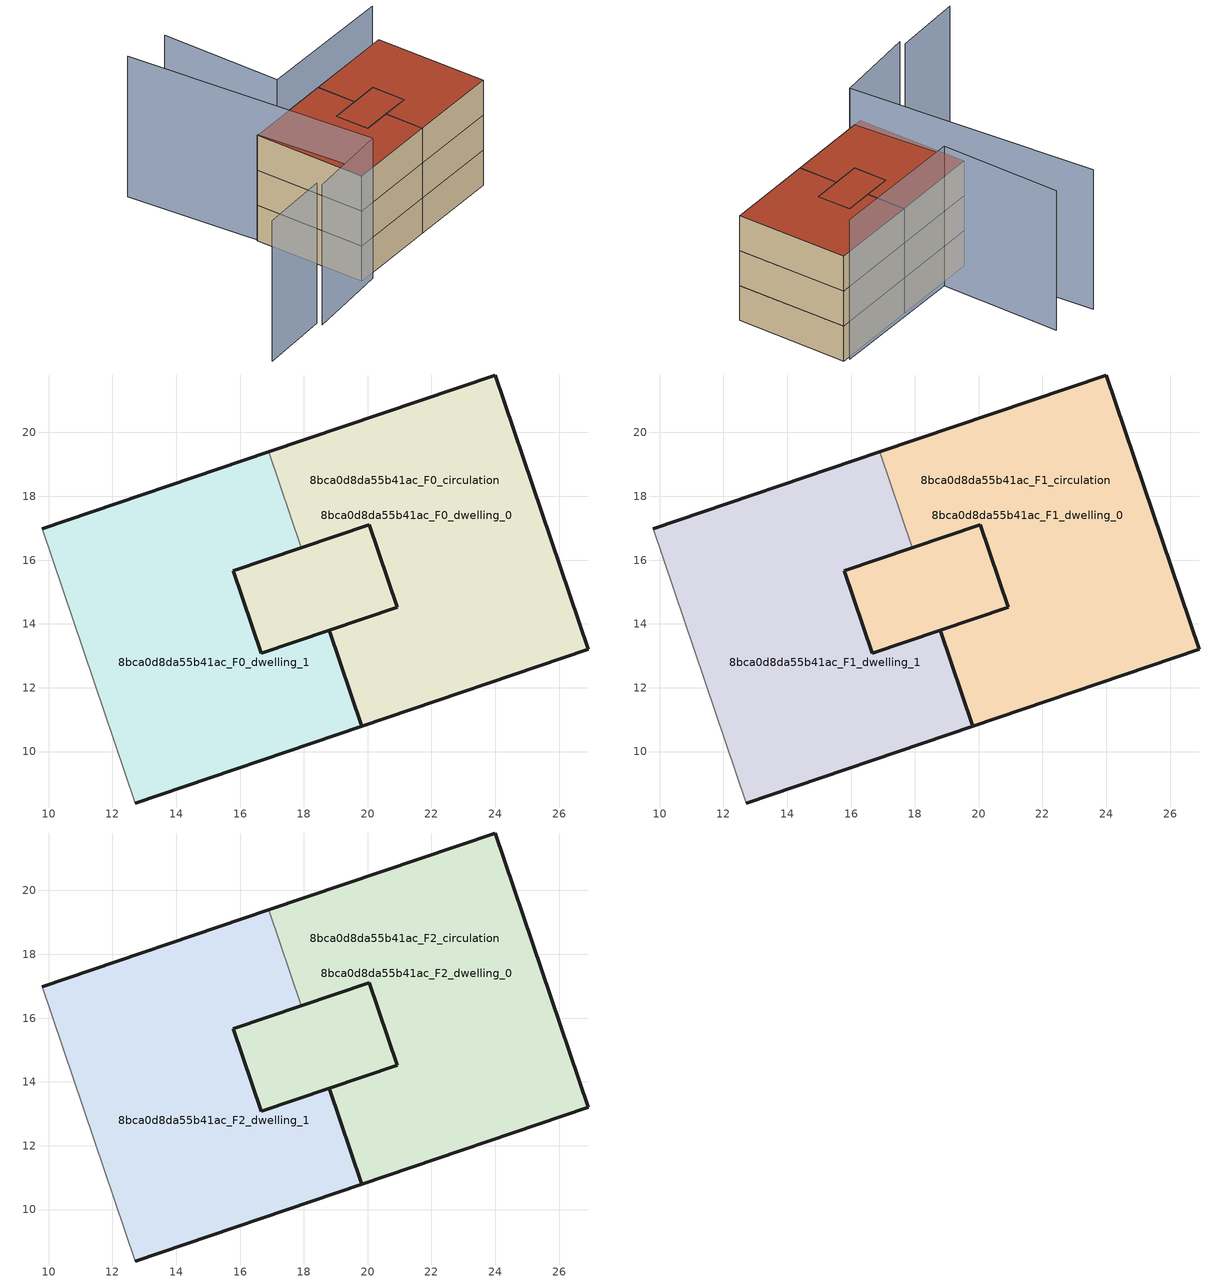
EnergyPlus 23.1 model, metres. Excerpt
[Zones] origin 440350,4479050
8bca0d8da55b41ac_F0_dwelling_0
 floor ground (EU_floor_Construction): 24,21.8 26.92,13.2 19.82,10.79 18.79,13.8 20.92,14.53 20.05,17.11 17.92,16.38 16.9,19.39 z0; 20.05,17.11 20.92,14.53 18.79,13.8 16.66,13.08 15.79,15.66 z0
 wall outside (EU_wall_Construction): 17.92,16.38 20.05,17.11 20.92,14.53 18.79,13.8 19.82,10.79 26.92,13.2 24,21.8 16.9,19.39 z0:3
 wall to 8bca0d8da55b41ac_F0_dwelling_1 (EU_wall_Construction): 16.9,19.39 17.92,16.38 z0:3
8bca0d8da55b41ac_F0_dwelling_1
 floor ground (EU_floor_Construction): 16.9,19.39 17.92,16.38 15.79,15.66 16.66,13.08 18.79,13.8 19.82,10.79 12.71,8.39 9.8,16.99 z0
 wall outside (EU_wall_Construction): 12.71,8.39 19.82,10.79 18.79,13.8 16.66,13.08 15.79,15.66 17.92,16.38 / 16.9,19.39 9.8,16.99 z0:3
 wall adiabatic (EU_wall_Construction): 9.8,16.99 12.71,8.39 z0:3
8bca0d8da55b41ac_F0_circulation
 floor ground (EU_floor_Construction): 24,21.8 26.92,13.2 19.82,10.79 18.79,13.8 20.92,14.53 20.05,17.11 17.92,16.38 16.9,19.39 z0; 20.05,17.11 20.92,14.53 18.79,13.8 16.66,13.08 15.79,15.66 z0
 wall outside (EU_wall_Construction): 15.79,15.66 16.66,13.08 20.92,14.53 20.05,17.11 15.79,15.66 z0:3
8bca0d8da55b41ac_F1_dwelling_0
 floor outside (EU_floor_Construction): 24,21.8 26.92,13.2 19.82,10.79 18.79,13.8 20.92,14.53 20.05,17.11 17.92,16.38 16.9,19.39 z3
 floor to 8bca0d8da55b41ac_F0_dwelling_0 (EU_floor_Construction): 20.05,17.11 20.92,14.53 18.79,13.8 16.66,13.08 15.79,15.66 z3
 wall outside (EU_wall_Construction): 17.92,16.38 20.05,17.11 20.92,14.53 18.79,13.8 19.82,10.79 26.92,13.2 24,21.8 16.9,19.39 z3:6
 wall to 8bca0d8da55b41ac_F1_dwelling_1 (EU_wall_Construction): 16.9,19.39 17.92,16.38 z3:6
8bca0d8da55b41ac_F1_dwelling_1
 floor to 8bca0d8da55b41ac_F0_dwelling_1 (EU_floor_Construction): 16.9,19.39 17.92,16.38 15.79,15.66 16.66,13.08 18.79,13.8 19.82,10.79 12.71,8.39 9.8,16.99 z3
 wall outside (EU_wall_Construction): 12.71,8.39 19.82,10.79 18.79,13.8 16.66,13.08 15.79,15.66 17.92,16.38 / 16.9,19.39 9.8,16.99 z3:6
 wall adiabatic (EU_wall_Construction): 9.8,16.99 12.71,8.39 z3:6
8bca0d8da55b41ac_F1_circulation
 floor to 8bca0d8da55b41ac_F0_circulation (EU_floor_Construction): 20.05,17.11 20.92,14.53 18.79,13.8 16.66,13.08 15.79,15.66 17.92,16.38 z3; 24,21.8 26.92,13.2 19.82,10.79 18.79,13.8 20.92,14.53 20.05,17.11 17.92,16.38 16.9,19.39 z3
 wall outside (EU_wall_Construction): 15.79,15.66 16.66,13.08 20.92,14.53 20.05,17.11 15.79,15.66 z3:6
8bca0d8da55b41ac_F2_dwelling_0
 floor outside (EU_floor_Construction): 24,21.8 26.92,13.2 19.82,10.79 18.79,13.8 20.92,14.53 20.05,17.11 17.92,16.38 16.9,19.39 z6
 floor to 8bca0d8da55b41ac_F1_dwelling_0 (EU_floor_Construction): 20.05,17.11 20.92,14.53 18.79,13.8 16.66,13.08 15.79,15.66 z6
 wall outside (EU_wall_Construction): 17.92,16.38 20.05,17.11 20.92,14.53 18.79,13.8 19.82,10.79 26.92,13.2 24,21.8 16.9,19.39 z6:9
 wall to 8bca0d8da55b41ac_F2_dwelling_1 (EU_wall_Construction): 16.9,19.39 17.92,16.38 z6:9
 roof outside (EU_roof_Construction): 20.92,14.53 20.05,17.11 15.79,15.66 16.66,13.08 18.79,13.8 z9; 26.92,13.2 24,21.8 16.9,19.39 17.92,16.38 20.05,17.11 20.92,14.53 18.79,13.8 19.82,10.79 z9
8bca0d8da55b41ac_F2_dwelling_1
 floor to 8bca0d8da55b41ac_F1_dwelling_1 (EU_floor_Construction): 16.9,19.39 17.92,16.38 15.79,15.66 16.66,13.08 18.79,13.8 19.82,10.79 12.71,8.39 9.8,16.99 z6
 wall outside (EU_wall_Construction): 12.71,8.39 19.82,10.79 18.79,13.8 16.66,13.08 15.79,15.66 17.92,16.38 / 16.9,19.39 9.8,16.99 z6:9
 wall adiabatic (EU_wall_Construction): 9.8,16.99 12.71,8.39 z6:9
 roof outside (EU_roof_Construction): 19.82,10.79 18.79,13.8 16.66,13.08 15.79,15.66 17.92,16.38 16.9,19.39 9.8,16.99 12.71,8.39 z9
8bca0d8da55b41ac_F2_circulation
 floor to 8bca0d8da55b41ac_F1_circulation (EU_floor_Construction): 20.05,17.11 20.92,14.53 18.79,13.8 16.66,13.08 15.79,15.66 17.92,16.38 z6; 24,21.8 26.92,13.2 19.82,10.79 18.79,13.8 20.92,14.53 20.05,17.11 17.92,16.38 16.9,19.39 z6
 wall outside (EU_wall_Construction): 15.79,15.66 16.66,13.08 20.92,14.53 20.05,17.11 15.79,15.66 z6:9
 roof outside (EU_roof_Construction): 20.92,14.53 20.05,17.11 15.79,15.66 16.66,13.08 18.79,13.8 z9; 26.92,13.2 24,21.8 16.9,19.39 17.92,16.38 20.05,17.11 20.92,14.53 18.79,13.8 19.82,10.79 z9
shading: 6.97,5.95 1.54,3.92 / 5.68,26.96 13.56,8.23 / 13.56,8.23 7.15,5.53 / 23.53,21.91 12.48,18.26 / 12.48,18.26 9.4,27.59 z0:12
[Building]
EU S2 Campaign: North Axis=0; Terrain=City; Solar Distribution=FullExterior
[Site:Location]
Madrid: Latitude=40.5; Longitude=-3.5; Time Zone=1; Elevation=609
[SizingPeriod:WeatherFileDays]
AnnualSizingPeriod: Begin Month=1; Begin Day of Month=1; End Month=12; End Day of Month=31; Day of Week for Start Day=Monday; Use Weather File Daylight Saving Period=No; Use Weather File Rain and Snow Indicators=No
[MATERIAL]
EU_InternalMass_Material: Roughness=MediumRough; Thickness=0.1; Conductivity=1; Density=1800; Specific Heat=900; Thermal Absorptance=0.9; Solar Absorptance=0.7; Visible Absorptance=0.7
[MATERIAL:NOMASS] Roughness=MediumRough; Thermal Absorptance=0.9; Solar Absorptance=0.7; Visible Absorptance=0.7
Name | Thermal Resistance
EU_wall_NoMass | 1.60022
EU_roof_NoMass | 1.57597
EU_floor_NoMass | 0.470652
[CONSTRUCTION]
EU_wall_Construction: EU_wall_NoMass
EU_roof_Construction: EU_roof_NoMass
EU_floor_Construction: EU_floor_NoMass
EU_InternalMass_Construction: EU_InternalMass_Material
[ZONE] Type=1; Multiplier=1; Ceiling Height=autocalculate; Floor Area=autocalculate; Part of Total Floor Area=Yes
Name | Volume
8bca0d8da55b41ac_F0_dwelling_0; 8bca0d8da55b41ac_F1_dwelling_0; 8bca0d8da55b41ac_F2_dwelling_0; 8bca0d8da55b41ac_F0_circulation; 8bca0d8da55b41ac_F1_circulation; 8bca0d8da55b41ac_F2_circulation | 222.628
8bca0d8da55b41ac_F0_dwelling_1 | 185.864
8bca0d8da55b41ac_F1_dwelling_1; 8bca0d8da55b41ac_F2_dwelling_1 | 185.863
[INTERNALMASS] Construction=EU_InternalMass_Construction; Surface Area=61.9545
Name | Zone or ZoneList
8bca0d8da55b41ac_F0_dwelling_0_EU_InternalMass | 8bca0d8da55b41ac_F0_dwelling_0
8bca0d8da55b41ac_F0_dwelling_1_EU_InternalMass | 8bca0d8da55b41ac_F0_dwelling_1
8bca0d8da55b41ac_F1_dwelling_0_EU_InternalMass | 8bca0d8da55b41ac_F1_dwelling_0
8bca0d8da55b41ac_F1_dwelling_1_EU_InternalMass | 8bca0d8da55b41ac_F1_dwelling_1
8bca0d8da55b41ac_F2_dwelling_0_EU_InternalMass | 8bca0d8da55b41ac_F2_dwelling_0
8bca0d8da55b41ac_F2_dwelling_1_EU_InternalMass | 8bca0d8da55b41ac_F2_dwelling_1
[OTHEREQUIPMENT] Fuel Type=Electricity; Design Level Calculation Method=Watts/Area; Power per Zone Floor Area=1; Fraction Latent=0; Fraction Radiant=0; Fraction Lost=0; Carbon Dioxide Generation Rate=0; EndUse Subcategory=EU_Step8_InternalGains
Name | Zone or ZoneList or Space or SpaceList | Schedule
EU_Step8_InternalGain_8bca0d8da55b41ac_F0_dwelling_0_f000 | 8bca0d8da55b41ac_F0_dwelling_0 | EU_Step8_GainSchedule_8bca0d8da55b41ac_F0_dwelling_0_f000
EU_Step8_InternalGain_8bca0d8da55b41ac_F0_dwelling_1_f000 | 8bca0d8da55b41ac_F0_dwelling_1 | EU_Step8_GainSchedule_8bca0d8da55b41ac_F0_dwelling_1_f000
EU_Step8_InternalGain_8bca0d8da55b41ac_F1_dwelling_0_f000 | 8bca0d8da55b41ac_F1_dwelling_0 | EU_Step8_GainSchedule_8bca0d8da55b41ac_F1_dwelling_0_f000
EU_Step8_InternalGain_8bca0d8da55b41ac_F1_dwelling_1_f000 | 8bca0d8da55b41ac_F1_dwelling_1 | EU_Step8_GainSchedule_8bca0d8da55b41ac_F1_dwelling_1_f000
EU_Step8_InternalGain_8bca0d8da55b41ac_F2_dwelling_0_f000 | 8bca0d8da55b41ac_F2_dwelling_0 | EU_Step8_GainSchedule_8bca0d8da55b41ac_F2_dwelling_0_f000
EU_Step8_InternalGain_8bca0d8da55b41ac_F2_dwelling_1_f000 | 8bca0d8da55b41ac_F2_dwelling_1 | EU_Step8_GainSchedule_8bca0d8da55b41ac_F2_dwelling_1_f000
[ZONEINFILTRATION:DESIGNFLOWRATE] Schedule=EU_AlwaysOn; Design Flow Rate Calculation Method=Flow/Area; Flow Rate per Floor Area=0.0005; Constant Term Coefficient=1; Temperature Term Coefficient=0; Velocity Term Coefficient=0; Velocity Squared Term Coefficient=0
Name | Zone or ZoneList or Space or SpaceList
EU_Circulation_Infiltration_8bca0d8da55b41ac_F0_circulation | 8bca0d8da55b41ac_F0_circulation
EU_Circulation_Infiltration_8bca0d8da55b41ac_F1_circulation | 8bca0d8da55b41ac_F1_circulation
EU_Circulation_Infiltration_8bca0d8da55b41ac_F2_circulation | 8bca0d8da55b41ac_F2_circulation
[ZONEVENTILATION:DESIGNFLOWRATE] Schedule=EU_AlwaysOn; Design Flow Rate Calculation Method=AirChanges/Hour; Air Changes per Hour=0.480704; Ventilation Type=Natural; Fan Pressure Rise=0; Fan Total Efficiency=1; Constant Term Coefficient=1; Temperature Term Coefficient=0; Velocity Term Coefficient=0; Velocity Squared Term Coefficient=0; Minimum Indoor Temperature=-100; Maximum Indoor Temperature=100; Delta Temperature=-100; Minimum Outdoor Temperature=-100; Maximum Outdoor Temperature=100; Maximum Wind Speed=40
Name | Zone or ZoneList or Space or SpaceList
EU_ConstantAir_8bca0d8da55b41ac_F0_dwelling_0 | 8bca0d8da55b41ac_F0_dwelling_0
EU_ConstantAir_8bca0d8da55b41ac_F0_dwelling_1 | 8bca0d8da55b41ac_F0_dwelling_1
EU_ConstantAir_8bca0d8da55b41ac_F1_dwelling_0 | 8bca0d8da55b41ac_F1_dwelling_0
EU_ConstantAir_8bca0d8da55b41ac_F1_dwelling_1 | 8bca0d8da55b41ac_F1_dwelling_1
EU_ConstantAir_8bca0d8da55b41ac_F2_dwelling_0 | 8bca0d8da55b41ac_F2_dwelling_0
EU_ConstantAir_8bca0d8da55b41ac_F2_dwelling_1 | 8bca0d8da55b41ac_F2_dwelling_1
[HVACTEMPLATE:THERMOSTAT] Constant Heating Setpoint=20; Constant Cooling Setpoint=50
EU_HeatOnly_8bca0d8da55b41ac_F0_dwelling_0; EU_HeatOnly_8bca0d8da55b41ac_F0_dwelling_1; EU_HeatOnly_8bca0d8da55b41ac_F1_dwelling_0; EU_HeatOnly_8bca0d8da55b41ac_F1_dwelling_1; EU_HeatOnly_8bca0d8da55b41ac_F2_dwelling_0; EU_HeatOnly_8bca0d8da55b41ac_F2_dwelling_1
[HVACTEMPLATE:ZONE:IDEALLOADSAIRSYSTEM] System Availability Schedule=EU_AlwaysOn; Maximum Heating Supply Air Temperature=50; Minimum Cooling Supply Air Temperature=13; Maximum Heating Supply Air Humidity Ratio=0.0156; Minimum Cooling Supply Air Humidity Ratio=0.0077; Heating Limit=NoLimit; Cooling Limit=NoLimit; Heating Availability Schedule=EU_AlwaysOn; Cooling Availability Schedule=EU_CoolingOff; Dehumidification Control Type=ConstantSensibleHeatRatio; Cooling Sensible Heat Ratio=0.7; Dehumidification Setpoint=60; Humidification Control Type=None; Humidification Setpoint=30; Outdoor Air Method=None; Outdoor Air Flow Rate per Person=0.00944; Outdoor Air Flow Rate per Zone Floor Area=0; Outdoor Air Flow Rate per Zone=0; Demand Controlled Ventilation Type=None; Outdoor Air Economizer Type=NoEconomizer; Heat Recovery Type=None; Sensible Heat Recovery Effectiveness=0.7; Latent Heat Recovery Effectiveness=0.65
Name | Template Thermostat
8bca0d8da55b41ac_F0_dwelling_0 | EU_HeatOnly_8bca0d8da55b41ac_F0_dwelling_0
8bca0d8da55b41ac_F0_dwelling_1 | EU_HeatOnly_8bca0d8da55b41ac_F0_dwelling_1
8bca0d8da55b41ac_F1_dwelling_0 | EU_HeatOnly_8bca0d8da55b41ac_F1_dwelling_0
8bca0d8da55b41ac_F1_dwelling_1 | EU_HeatOnly_8bca0d8da55b41ac_F1_dwelling_1
8bca0d8da55b41ac_F2_dwelling_0 | EU_HeatOnly_8bca0d8da55b41ac_F2_dwelling_0
8bca0d8da55b41ac_F2_dwelling_1 | EU_HeatOnly_8bca0d8da55b41ac_F2_dwelling_1
[SIZING:ZONE] Zone Cooling Design Supply Air Temperature Input Method=SupplyAirTemperature; Zone Cooling Design Supply Air Temperature=13; Zone Heating Design Supply Air Temperature Input Method=SupplyAirTemperature; Zone Heating Design Supply Air Temperature=50; Zone Cooling Design Supply Air Humidity Ratio=0.008; Zone Heating Design Supply Air Humidity Ratio=0.008; Cooling Design Air Flow Method=DesignDay; Cooling Design Air Flow Rate=0; Cooling Minimum Air Flow per Zone Floor Area=0.000762; Cooling Minimum Air Flow=0; Cooling Minimum Air Flow Fraction=0.2; Heating Design Air Flow Method=DesignDay; Heating Design Air Flow Rate=0; Heating Maximum Air Flow per Zone Floor Area=0.002032; Heating Maximum Air Flow=0.141576; Heating Maximum Air Flow Fraction=0.3; Account for Dedicated Outdoor Air System=No; Dedicated Outdoor Air System Control Strategy=NeutralSupplyAir; Dedicated Outdoor Air Low Setpoint Temperature for Design=autosize; Dedicated Outdoor Air High Setpoint Temperature for Design=autosize; Zone Load Sizing Method=Sensible Load Only No Latent Load; Zone Latent Cooling Design Supply Air Humidity Ratio Input Method=HumidityRatioDifference; Zone Cooling Design Supply Air Humidity Ratio Difference=0.005; Zone Latent Heating Design Supply Air Humidity Ratio Input Method=HumidityRatioDifference; Zone Humidification Design Supply Air Humidity Ratio Difference=0.005
8bca0d8da55b41ac_F0_dwelling_0; 8bca0d8da55b41ac_F0_dwelling_1; 8bca0d8da55b41ac_F1_dwelling_0; 8bca0d8da55b41ac_F1_dwelling_1; 8bca0d8da55b41ac_F2_dwelling_0; 8bca0d8da55b41ac_F2_dwelling_1
[SCHEDULE:CONSTANT]
Name | Hourly Value
EU_AlwaysOn | 1
EU_CoolingOff | 0
[SCHEDULE:FILE] Column Number=1; Rows to Skip at Top=0; Number of Hours of Data=8760; Column Separator=Comma; Interpolate to Timestep=No; Minutes per Item=60; Adjust Schedule for Daylight Savings=Yes
Name | File
EU_Step8_GainSchedule_8bca0d8da55b41ac_F0_dwelling_0_f000 | ../../schedules/8bca0d8da55b41ac/8bca0d8da55b41ac_F0_dwelling_0_f000_gain.csv
EU_Step8_GainSchedule_8bca0d8da55b41ac_F0_dwelling_1_f000 | ../../schedules/8bca0d8da55b41ac/8bca0d8da55b41ac_F0_dwelling_1_f000_gain.csv
EU_Step8_GainSchedule_8bca0d8da55b41ac_F1_dwelling_0_f000 | ../../schedules/8bca0d8da55b41ac/8bca0d8da55b41ac_F1_dwelling_0_f000_gain.csv
EU_Step8_GainSchedule_8bca0d8da55b41ac_F1_dwelling_1_f000 | ../../schedules/8bca0d8da55b41ac/8bca0d8da55b41ac_F1_dwelling_1_f000_gain.csv
EU_Step8_GainSchedule_8bca0d8da55b41ac_F2_dwelling_0_f000 | ../../schedules/8bca0d8da55b41ac/8bca0d8da55b41ac_F2_dwelling_0_f000_gain.csv
EU_Step8_GainSchedule_8bca0d8da55b41ac_F2_dwelling_1_f000 | ../../schedules/8bca0d8da55b41ac/8bca0d8da55b41ac_F2_dwelling_1_f000_gain.csv
